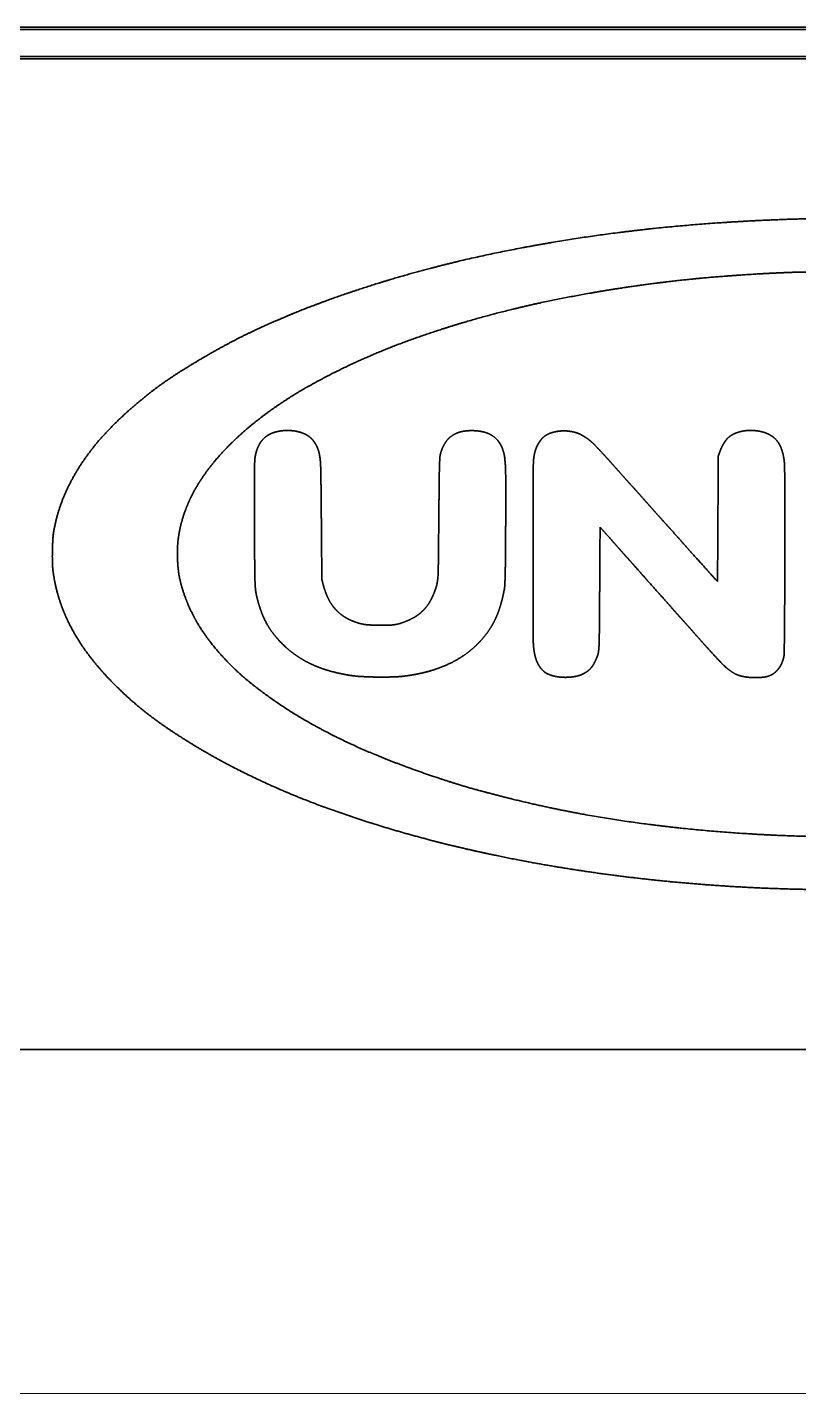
# Model space of a CAD drawing. Extents: x 6336 to 10269, y -393 to 3036.
# Drawn here: x 8712.3 to 8797.9, y 1768.8 to 1920.5 of the extents above; entities that cross this region are included whole.
import ezdxf

# ---------------------------------------------------------------- set-up
doc = ezdxf.new("R2010")
doc.units = 0
doc.header["$LTSCALE"] = 5
doc.layers.get('0').update_dxf_attribs({"linetype": 'CONTINUOUS', "lineweight": 0})
doc.layers.add('1', color=7, linetype='CONTINUOUS', true_color=0xffffff)

msp = doc.modelspace()

# ---------------------------------------------------------------- linework, layer by layer
at = {"color": 2}
msp.add_line((8639.57, 1768.83), (8966.57, 1768.83), dxfattribs=at)
at = {"layer": '1', "color": 7, "linetype": 'Continuous', "lineweight": 35}
for p, q in [((8567.07, 1920.53), (9039.07, 1920.53)), ((8431.07, 1920.28), (9175.07, 1920.28)), ((8567.07, 1917.28), (9039.07, 1917.28)), ((9036.57, 1917.03), (8569.57, 1917.03)), ((8619.57, 1807.03), (8986.57, 1807.03))]:
    msp.add_line(p, q, dxfattribs=at)
for points, weights, knots in [([(8799.58, 1824.8), (8797.01, 1824.84), (8794.43, 1824.92), (8789.47, 1825.19), (8787.09, 1825.36), (8782.36, 1825.79), (8780.02, 1826.04), (8775.37, 1826.64), (8773.07, 1826.98), (8768.54, 1827.74), (8766.31, 1828.16), (8763.6, 1828.73), (8763.11, 1828.83), (8762, 1829.08), (8761.37, 1829.22), (8760.14, 1829.51), (8759.54, 1829.65), (8758.59, 1829.87), (8758.25, 1829.96), (8757.81, 1830.08), (8757.71, 1830.1), (8757.49, 1830.16), (8757.36, 1830.19), (8757.1, 1830.26), (8756.97, 1830.3), (8756.71, 1830.37), (8756.59, 1830.4), (8752.75, 1831.41), (8749.09, 1832.55), (8742.17, 1835.06), (8738.93, 1836.45), (8732.98, 1839.45), (8730.27, 1841.04), (8727.68, 1842.8), (8725.44, 1844.32), (8723.37, 1846.07), (8720.61, 1848.93), (8719.79, 1849.89), (8718.32, 1851.83), (8717.7, 1852.81), (8717.15, 1853.84), (8716.64, 1854.8), (8716.21, 1855.81), (8715.86, 1856.85), (8715.53, 1857.86), (8715.28, 1858.91), (8715.09, 1860.31), (8715.06, 1860.65), (8715.03, 1861.46), (8715.03, 1861.92), (8715.05, 1862.85), (8715.07, 1863.31), (8715.12, 1864.1), (8715.16, 1864.43), (8715.48, 1866.12), (8715.89, 1867.46), (8716.44, 1868.73), (8717.03, 1870.07), (8717.74, 1871.34), (8718.58, 1872.54), (8719.5, 1873.86), (8720.53, 1875.09), (8722.96, 1877.52), (8724.33, 1878.73), (8726.71, 1880.6), (8727.68, 1881.3), (8729.89, 1882.72), (8731.12, 1883.47), (8733.64, 1884.92), (8734.94, 1885.62), (8737.42, 1886.87), (8738.62, 1887.42), (8739.9, 1887.96), (8739.98, 1887.99), (8740.16, 1888.06), (8740.26, 1888.11), (8740.48, 1888.2), (8740.59, 1888.25), (8740.8, 1888.34), (8740.9, 1888.38), (8741.95, 1888.83), (8742.91, 1889.22), (8745.01, 1890.01), (8746.15, 1890.43), (8748.51, 1891.24), (8749.73, 1891.64), (8752.13, 1892.4), (8753.32, 1892.75), (8757.76, 1894), (8761.04, 1894.8), (8767.81, 1896.2), (8771.3, 1896.81), (8778.45, 1897.84), (8782.12, 1898.26), (8789.62, 1898.89), (8793.44, 1899.11), (8798.26, 1899.26), (8799.25, 1899.27), (8801.7, 1899.28), (8803.16, 1899.27), (8806.08, 1899.25), (8807.55, 1899.23), (8810.04, 1899.18), (8811.07, 1899.15), (8812.09, 1899.1)], [0.500004854728, 0.499939889506, 0.499939889506, 0.499949469975, 0.499949469975, 0.499945977754, 0.499945977754, 0.499944058016, 0.499944058016, 0.49993518818, 0.49993518818, 0.499997057143, 0.499997057143, 0.50000316295, 0.50000316295, 0.500003481901, 0.500003481901, 0.499974660536, 0.499974660536, 0.500004802087, 0.500004802087, 0.500004844805, 0.500004844805, 0.500004844967, 0.500004844967, 0.500004837447, 0.500004837447, 0.499658046135, 0.499658046135, 0.499425697222, 0.499425697222, 0.499285158924, 0.499285158924, 0.500004854728, 0.498238683279, 0.498238683279, 0.499395042737, 0.499395042737, 0.498971856289, 0.498971856289, 0.500004854728, 0.498818212758, 0.498818212758, 0.500004854728, 0.498645771925, 0.498645771925, 0.499487612502, 0.499487612502, 0.49991562254, 0.49991562254, 0.499916760171, 0.499916760171, 0.499397295812, 0.499397295812, 0.497863105648, 0.497863105648, 0.500004854728, 0.498375725653, 0.498375725653, 0.500004854728, 0.498712341234, 0.498712341234, 0.499407702043, 0.499407702043, 0.499655397407, 0.499655397407, 0.49988774415, 0.49988774415, 0.499890187037, 0.499890187037, 0.499775603889, 0.499775603889, 0.500003518014, 0.500003518014, 0.500004634309, 0.500004634309, 0.500004638885, 0.500004638885, 0.500004505274, 0.500004505274, 0.49991562254, 0.49991562254, 0.499970917309, 0.499970917309, 0.499973244589, 0.499973244589, 0.499966461286, 0.499966461286, 0.499796741532, 0.499796741532, 0.499848360399, 0.499848360399, 0.499860981144, 0.499860981144, 0.499889749567, 0.499889749567, 0.499967615996, 0.499967615996, 0.500000905142, 0.500000905142, 0.500000826871, 0.500000826871, 0.49997285783, 0.49997285783, 0.500004854728], [0, 0, 0, 0, 0.037389, 0.037389, 0.071983, 0.071983, 0.106223, 0.106223, 0.139904, 0.139904, 0.172825, 0.172825, 0.180019, 0.180019, 0.189349, 0.189349, 0.198314, 0.198314, 0.203471, 0.203471, 0.204903, 0.204903, 0.206806, 0.206806, 0.208827, 0.208827, 0.210662, 0.210662, 0.266243, 0.266243, 0.317213, 0.317213, 0.362575, 0.362575, 0.362575, 0.40149, 0.40149, 0.419738, 0.419738, 0.43642, 0.43642, 0.43642, 0.452082, 0.452082, 0.452082, 0.467354, 0.467354, 0.472258, 0.472258, 0.478879, 0.478879, 0.485456, 0.485456, 0.490171, 0.490171, 0.509932, 0.509932, 0.509932, 0.530538, 0.530538, 0.530538, 0.55321, 0.55321, 0.578968, 0.578968, 0.595774, 0.595774, 0.615971, 0.615971, 0.636674, 0.636674, 0.655104, 0.655104, 0.656263, 0.656263, 0.657841, 0.657841, 0.659538, 0.659538, 0.661104, 0.661104, 0.675604, 0.675604, 0.692659, 0.692659, 0.71066, 0.71066, 0.728086, 0.728086, 0.775469, 0.775469, 0.825141, 0.825141, 0.876945, 0.876945, 0.930699, 0.930699, 0.944566, 0.944566, 0.96504, 0.96504, 0.985616, 0.985616, 1, 1, 1, 1]), ([(8796.55, 1893.3), (8795.14, 1893.24), (8793.73, 1893.17), (8790.95, 1892.99), (8789.58, 1892.89), (8786.88, 1892.66), (8785.55, 1892.53), (8782.93, 1892.23), (8781.63, 1892.07), (8777.22, 1891.46), (8774.12, 1890.93), (8768.12, 1889.73), (8765.24, 1889.04), (8759.72, 1887.5), (8757.08, 1886.65), (8752.08, 1884.83), (8749.71, 1883.83), (8746.06, 1882.07), (8744.74, 1881.38), (8742.25, 1879.98), (8741.09, 1879.25), (8738.92, 1877.77), (8737.91, 1877), (8736.02, 1875.43), (8735.15, 1874.62), (8733.59, 1873), (8732.91, 1872.2), (8731.69, 1870.58), (8731.17, 1869.76), (8730.71, 1868.91), (8730.28, 1868.11), (8729.92, 1867.27), (8729.63, 1866.41), (8729.35, 1865.58), (8729.15, 1864.72), (8728.98, 1863.51), (8728.95, 1863.16), (8728.92, 1862.41), (8728.92, 1862), (8728.94, 1861.2), (8728.97, 1860.8), (8729.04, 1860.06), (8729.09, 1859.72), (8729.3, 1858.74), (8729.48, 1858.11), (8729.93, 1856.84), (8730.2, 1856.2), (8730.82, 1854.94), (8731.17, 1854.32), (8731.96, 1853.1), (8732.39, 1852.51), (8734.17, 1850.3), (8735.67, 1848.82), (8737.33, 1847.51), (8739.24, 1846.01), (8741.25, 1844.65), (8745.77, 1842.07), (8748.27, 1840.85), (8753.77, 1838.59), (8756.75, 1837.51), (8760.42, 1836.37), (8761.07, 1836.17), (8762.57, 1835.76), (8763.42, 1835.53), (8765.15, 1835.08), (8766.04, 1834.86), (8767.75, 1834.45), (8768.56, 1834.26), (8772.89, 1833.31), (8776.43, 1832.69), (8783.75, 1831.69), (8787.53, 1831.31), (8795.21, 1830.79), (8799.11, 1830.65), (8806.88, 1830.65), (8810.76, 1830.77), (8815.71, 1831.1), (8816.78, 1831.18), (8819.04, 1831.39), (8820.23, 1831.5), (8822.56, 1831.75), (8823.71, 1831.89), (8825.79, 1832.14), (8826.73, 1832.28), (8827.82, 1832.45), (8827.98, 1832.47), (8828.29, 1832.52), (8828.45, 1832.54), (8828.75, 1832.59), (8828.89, 1832.61), (8829.13, 1832.65), (8829.22, 1832.66), (8829.4, 1832.69), (8829.48, 1832.7), (8829.66, 1832.73), (8829.75, 1832.74), (8829.94, 1832.77), (8830.03, 1832.79), (8830.19, 1832.82), (8830.26, 1832.83), (8831.8, 1833.1), (8833.26, 1833.37), (8836.03, 1833.92), (8837.33, 1834.2), (8839.9, 1834.79), (8841.16, 1835.11), (8843.79, 1835.82), (8845.15, 1836.2), (8846.8, 1836.69), (8847.09, 1836.78), (8847.89, 1837.05), (8848.4, 1837.22), (8849.43, 1837.56), (8849.95, 1837.74), (8850.86, 1838.06), (8851.25, 1838.19), (8852.47, 1838.64), (8853.3, 1838.96), (8854.96, 1839.63), (8855.79, 1839.98), (8857.41, 1840.69), (8858.2, 1841.05), (8859.67, 1841.76), (8860.36, 1842.11), (8861.53, 1842.75), (8862.02, 1843.02), (8862.93, 1843.52), (8863.33, 1843.76), (8864.1, 1844.22), (8864.47, 1844.44), (8865.19, 1844.9), (8865.54, 1845.13), (8867.38, 1846.37), (8868.8, 1847.47), (8870.15, 1848.65), (8871.34, 1849.69), (8872.43, 1850.83), (8873.41, 1852.06), (8874.29, 1853.17), (8875.05, 1854.36), (8875.69, 1855.62), (8876.28, 1856.79), (8876.71, 1858.02), (8877.05, 1859.61), (8877.1, 1859.93), (8877.17, 1860.64), (8877.2, 1861.04), (8877.23, 1861.85), (8877.24, 1862.25), (8877.22, 1862.99), (8877.2, 1863.31), (8877.07, 1864.35), (8876.93, 1865.06), (8876.54, 1866.45), (8876.28, 1867.15), (8875.67, 1868.53), (8875.3, 1869.22), (8874.45, 1870.6), (8873.96, 1871.29), (8873.24, 1872.22), (8873.01, 1872.49), (8872.44, 1873.11), (8872.1, 1873.48), (8871.39, 1874.21), (8871.03, 1874.57), (8870.4, 1875.19), (8870.12, 1875.44), (8867.44, 1877.75), (8864.83, 1879.54), (8862.04, 1881.04), (8858.79, 1882.78), (8855.43, 1884.3), (8848.07, 1887.04), (8844.09, 1888.26), (8835.6, 1890.28), (8831.12, 1891.14), (8826.22, 1891.84), (8825.83, 1891.89), (8825, 1892), (8824.57, 1892.06), (8823.74, 1892.16), (8823.34, 1892.22), (8822.64, 1892.3), (8822.34, 1892.33), (8821.91, 1892.38), (8821.78, 1892.39), (8821.47, 1892.42), (8821.3, 1892.44), (8820.94, 1892.48), (8820.75, 1892.5), (8820.39, 1892.54), (8820.22, 1892.56), (8819.55, 1892.63), (8819.04, 1892.68), (8817.85, 1892.78), (8817.17, 1892.83), (8815.74, 1892.94), (8815, 1893), (8813.58, 1893.1), (8812.9, 1893.14), (8811.31, 1893.23), (8810.41, 1893.27), (8807.82, 1893.31), (8806.14, 1893.33), (8802.77, 1893.35), (8801.09, 1893.36), (8798.45, 1893.36), (8797.5, 1893.34), (8796.55, 1893.3)], [0.500015053585, 0.499994982139, 0.499994982139, 0.499991133656, 0.499991133656, 0.499989814174, 0.499989814174, 0.499985934726, 0.499985934726, 0.49985998232, 0.49985998232, 0.499792178492, 0.499792178492, 0.499759872527, 0.499759872527, 0.499610533928, 0.499610533928, 0.499833399569, 0.499833399569, 0.499708136018, 0.499708136018, 0.499654428766, 0.499654428766, 0.499497392663, 0.499497392663, 0.49940965099, 0.49940965099, 0.499020062157, 0.499020062157, 0.500015053585, 0.498865570594, 0.498865570594, 0.500015053585, 0.498587342334, 0.498587342334, 0.49957112869, 0.49957112869, 0.499828816911, 0.499828816911, 0.499827790797, 0.499827790797, 0.499516656832, 0.499516656832, 0.499256250321, 0.499256250321, 0.499440975413, 0.499440975413, 0.499479162028, 0.499479162028, 0.499545435471, 0.499545435471, 0.497903838192, 0.497903838192, 0.500015053585, 0.499104394241, 0.499104394241, 0.499328244641, 0.499328244641, 0.499696040432, 0.499696040432, 0.499968440078, 0.499968440078, 0.500003923171, 0.500003923171, 0.500004263748, 0.500004263748, 0.499996085849, 0.499996085849, 0.49974629606, 0.49974629606, 0.499822731176, 0.499822731176, 0.499831325625, 0.499831325625, 0.499826694664, 0.499826694664, 0.499992812206, 0.499992812206, 0.50000289248, 0.50000289248, 0.500002542627, 0.500002542627, 0.499975332781, 0.499975332781, 0.500015016453, 0.500015016453, 0.500015023053, 0.500015023053, 0.500015023053, 0.500015023053, 0.500014739845, 0.500014739845, 0.500013372375, 0.500013372375, 0.500014319963, 0.500014319963, 0.500014310139, 0.500014310139, 0.500012254578, 0.500012254578, 0.499991941327, 0.499991941327, 0.499970217649, 0.499970217649, 0.499968138593, 0.499968138593, 0.499985705176, 0.499985705176, 0.499976039693, 0.499976039693, 0.500013351135, 0.500013351135, 0.500012964928, 0.500012964928, 0.500002818337, 0.500002818337, 0.499968250367, 0.499968250367, 0.499972505605, 0.499972505605, 0.499969460063, 0.499969460063, 0.499924472733, 0.499924472733, 0.500005370953, 0.500005370953, 0.499986921914, 0.499986921914, 0.499979127585, 0.499979127585, 0.499979156941, 0.499979156941, 0.499382797305, 0.499382797305, 0.500015053585, 0.498661339437, 0.498661339437, 0.500015053585, 0.498263648704, 0.498263648704, 0.500015053585, 0.497268207412, 0.497268207412, 0.499470328466, 0.499470328466, 0.499884539177, 0.499884539177, 0.499884371268, 0.499884371268, 0.499553250721, 0.499553250721, 0.499009188228, 0.499009188228, 0.499157213458, 0.499157213458, 0.499258090394, 0.499258090394, 0.499541361302, 0.499541361302, 0.499749044792, 0.499749044792, 0.499985731709, 0.499985731709, 0.499984552931, 0.499984552931, 0.499832430251, 0.499832430251, 0.498066612837, 0.498066612837, 0.500015053585, 0.499237590814, 0.499237590814, 0.499396580703, 0.499396580703, 0.49965779835, 0.49965779835, 0.500012006144, 0.500012006144, 0.500013306096, 0.500013306096, 0.500013273565, 0.500013273565, 0.500004735863, 0.500004735863, 0.500015053062, 0.500015053062, 0.500015053488, 0.500015053488, 0.500015053488, 0.500015053488, 0.500015053414, 0.500015053414, 0.499998672261, 0.499998672261, 0.500012373498, 0.500012373498, 0.500012429345, 0.500012429345, 0.500010809798, 0.500010809798, 0.499935737658, 0.499935737658, 0.500012455732, 0.500012455732, 0.500012303539, 0.500012303539, 0.499948564768, 0.499948564768, 0.500015053585], [0, 0, 0, 0, 0.012665, 0.012665, 0.024966, 0.024966, 0.036942, 0.036942, 0.048635, 0.048635, 0.076842, 0.076842, 0.103381, 0.103381, 0.128152, 0.128152, 0.151074, 0.151074, 0.164403, 0.164403, 0.176607, 0.176607, 0.187907, 0.187907, 0.198535, 0.198535, 0.207926, 0.207926, 0.216555, 0.216555, 0.216555, 0.224626, 0.224626, 0.224626, 0.23239, 0.23239, 0.235475, 0.235475, 0.239042, 0.239042, 0.242584, 0.242584, 0.245586, 0.245586, 0.251397, 0.251397, 0.257476, 0.257476, 0.263763, 0.263763, 0.270183, 0.270183, 0.288624, 0.288624, 0.288624, 0.309797, 0.309797, 0.334047, 0.334047, 0.361595, 0.361595, 0.367551, 0.367551, 0.375145, 0.375145, 0.383138, 0.383138, 0.390412, 0.390412, 0.42169, 0.42169, 0.454748, 0.454748, 0.488626, 0.488626, 0.522352, 0.522352, 0.531724, 0.531724, 0.542092, 0.542092, 0.55211, 0.55211, 0.560354, 0.560354, 0.561707, 0.561707, 0.563106, 0.563106, 0.564359, 0.564359, 0.565193, 0.565193, 0.56591, 0.56591, 0.566734, 0.566734, 0.567535, 0.567535, 0.568174, 0.568174, 0.581097, 0.581097, 0.592661, 0.592661, 0.604017, 0.604017, 0.616298, 0.616298, 0.618954, 0.618954, 0.62361, 0.62361, 0.62841, 0.62841, 0.631956, 0.631956, 0.639685, 0.639685, 0.647538, 0.647538, 0.65505, 0.65505, 0.661747, 0.661747, 0.666633, 0.666633, 0.670716, 0.670716, 0.674415, 0.674415, 0.678115, 0.678115, 0.693659, 0.693659, 0.693659, 0.707314, 0.707314, 0.707314, 0.719476, 0.719476, 0.719476, 0.730706, 0.730706, 0.733409, 0.733409, 0.736851, 0.736851, 0.74032, 0.74032, 0.743122, 0.743122, 0.749243, 0.749243, 0.755517, 0.755517, 0.762144, 0.762144, 0.769302, 0.769302, 0.772217, 0.772217, 0.776488, 0.776488, 0.780819, 0.780819, 0.784005, 0.784005, 0.810766, 0.810766, 0.810766, 0.84191, 0.84191, 0.87699, 0.87699, 0.915404, 0.915404, 0.918736, 0.918736, 0.922391, 0.922391, 0.925813, 0.925813, 0.928347, 0.928347, 0.929451, 0.929451, 0.930933, 0.930933, 0.932517, 0.932517, 0.933964, 0.933964, 0.938218, 0.938218, 0.944019, 0.944019, 0.95026, 0.95026, 0.95602, 0.95602, 0.963647, 0.963647, 0.977814, 0.977814, 0.991997, 0.991997, 1, 1, 1, 1]), ([(8744.96, 1859.22), (8745.03, 1858.95), (8745.1, 1858.68), (8745.32, 1857.89), (8745.51, 1857.4), (8745.76, 1856.93), (8745.98, 1856.5), (8746.27, 1856.11), (8746.61, 1855.77), (8746.94, 1855.43), (8747.32, 1855.14), (8747.74, 1854.91), (8748.2, 1854.67), (8748.68, 1854.47), (8749.18, 1854.34), (8749.47, 1854.26), (8749.76, 1854.21), (8750.48, 1854.16), (8750.91, 1854.14), (8751.77, 1854.13), (8752.2, 1854.14), (8752.63, 1854.16), (8752.91, 1854.18), (8753.19, 1854.22), (8753.46, 1854.29), (8754, 1854.44), (8754.52, 1854.65), (8755.02, 1854.91), (8755.46, 1855.14), (8755.87, 1855.44), (8756.22, 1855.8), (8756.58, 1856.16), (8756.87, 1856.57), (8757.1, 1857.02), (8757.36, 1857.53), (8757.56, 1858.05), (8757.71, 1858.6), (8757.76, 1858.81), (8757.8, 1859.02), (8757.85, 1859.52), (8757.87, 1859.82), (8757.89, 1860.64), (8757.9, 1861.17), (8757.92, 1863.13), (8757.93, 1864.56), (8757.96, 1867.27), (8757.97, 1868.55), (8757.99, 1870.43), (8758, 1871.03), (8758.02, 1871.99), (8758.04, 1872.34), (8758.06, 1872.7), (8758.07, 1872.87), (8758.1, 1873.05), (8758.14, 1873.21), (8758.25, 1873.63), (8758.43, 1874.03), (8758.66, 1874.39), (8758.86, 1874.72), (8759.13, 1875), (8759.46, 1875.21), (8759.79, 1875.43), (8760.16, 1875.58), (8760.56, 1875.66), (8761.02, 1875.74), (8761.5, 1875.77), (8761.97, 1875.74), (8762.34, 1875.72), (8762.71, 1875.66), (8763.07, 1875.56), (8763.39, 1875.47), (8763.68, 1875.33), (8763.95, 1875.15), (8764.2, 1874.97), (8764.43, 1874.75), (8764.61, 1874.5), (8764.8, 1874.23), (8764.95, 1873.93), (8765.06, 1873.61), (8765.16, 1873.34), (8765.22, 1873.06), (8765.26, 1872.78), (8765.3, 1872.37), (8765.34, 1871.96), (8765.37, 1870.87), (8765.39, 1870.19), (8765.38, 1868.06), (8765.38, 1866.6), (8765.36, 1863.99), (8765.36, 1862.84), (8765.34, 1861.06), (8765.33, 1860.43), (8765.31, 1859.42), (8765.29, 1859.03), (8765.27, 1858.43), (8765.24, 1858.23), (8765.08, 1857.4), (8764.93, 1856.77), (8764.57, 1855.61), (8764.35, 1855.09), (8764.1, 1854.58), (8763.86, 1854.1), (8763.57, 1853.64), (8763.25, 1853.21), (8762.91, 1852.76), (8762.54, 1852.34), (8762.14, 1851.95), (8761.65, 1851.48), (8761.13, 1851.06), (8760.56, 1850.68), (8759.97, 1850.3), (8759.35, 1849.97), (8758.7, 1849.69), (8758.01, 1849.39), (8757.29, 1849.14), (8755.76, 1848.75), (8754.95, 1848.6), (8753.74, 1848.45), (8753.35, 1848.42), (8752.39, 1848.39), (8751.83, 1848.38), (8750.71, 1848.39), (8750.15, 1848.41), (8749.18, 1848.45), (8748.78, 1848.48), (8747.58, 1848.65), (8746.79, 1848.81), (8745.3, 1849.21), (8744.61, 1849.45), (8743.94, 1849.76), (8743.31, 1850.04), (8742.71, 1850.38), (8742.14, 1850.77), (8741.58, 1851.15), (8741.06, 1851.58), (8740.58, 1852.06), (8740.21, 1852.43), (8739.87, 1852.82), (8739.25, 1853.62), (8738.99, 1854.04), (8738.76, 1854.47), (8738.53, 1854.91), (8738.32, 1855.38), (8737.97, 1856.39), (8737.82, 1856.94), (8737.64, 1857.73), (8737.6, 1857.96), (8737.56, 1858.51), (8737.54, 1858.83), (8737.52, 1859.71), (8737.51, 1860.28), (8737.49, 1862.33), (8737.49, 1863.82), (8737.47, 1866.67), (8737.47, 1868.02), (8737.46, 1870.01), (8737.47, 1870.64), (8737.48, 1871.65), (8737.49, 1872.02), (8737.52, 1872.61), (8737.54, 1872.81), (8737.59, 1873.02), (8737.64, 1873.3), (8737.72, 1873.57), (8737.83, 1873.83), (8737.92, 1874.07), (8738.04, 1874.29), (8738.19, 1874.5), (8738.33, 1874.7), (8738.5, 1874.87), (8738.68, 1875.03), (8738.87, 1875.18), (8739.07, 1875.31), (8739.29, 1875.41), (8739.5, 1875.5), (8739.72, 1875.58), (8739.95, 1875.63), (8740.2, 1875.69), (8740.46, 1875.73), (8740.99, 1875.77), (8741.25, 1875.77), (8741.52, 1875.75), (8741.78, 1875.74), (8742.03, 1875.7), (8742.27, 1875.64)], [0.500876004225, 0.500876004225, 0.500876004225, 0.498897374279, 0.498897374279, 0.500876004225, 0.497265403073, 0.497265403073, 0.500876004225, 0.497171289844, 0.497171289844, 0.500876004225, 0.498659277689, 0.498659277689, 0.500876004225, 0.499351743704, 0.499351743704, 0.500710275423, 0.500710275423, 0.500715429897, 0.500715429897, 0.500876004225, 0.498993325374, 0.498993325374, 0.500876004225, 0.498836186424, 0.498836186424, 0.500876004225, 0.496955083106, 0.496955083106, 0.500876004225, 0.49699535536, 0.49699535536, 0.500876004225, 0.498923705286, 0.498923705286, 0.500876004225, 0.499772493153, 0.499772493153, 0.50071466295, 0.50071466295, 0.500854791467, 0.500854791467, 0.50087588473, 0.50087588473, 0.500875799255, 0.500875799255, 0.500864156417, 0.500864156417, 0.500840055571, 0.500840055571, 0.500876004225, 0.499125672694, 0.499125672694, 0.500876004225, 0.497083774111, 0.497083774111, 0.500876004225, 0.493420382516, 0.493420382516, 0.500876004225, 0.494235074798, 0.494235074798, 0.500876004225, 0.498382948317, 0.498382948317, 0.500876004225, 0.498962126485, 0.498962126485, 0.500876004225, 0.496379744625, 0.496379744625, 0.500876004225, 0.495756064498, 0.495756064498, 0.500876004225, 0.497617904073, 0.497617904073, 0.500876004225, 0.498809131072, 0.498809131072, 0.500876004225, 0.500614553111, 0.500614553111, 0.500818273035, 0.500818273035, 0.500875031292, 0.500875031292, 0.500875689027, 0.500875689027, 0.500866662951, 0.500866662951, 0.500853539022, 0.500853539022, 0.500025748754, 0.500025748754, 0.500354846439, 0.500354846439, 0.499735799329, 0.499735799329, 0.500876004225, 0.499575250634, 0.499575250634, 0.500876004225, 0.499861978059, 0.499861978059, 0.500876004225, 0.499321388682, 0.499321388682, 0.500876004225, 0.499654191283, 0.499654191283, 0.500876004225, 0.499828103838, 0.499828103838, 0.50025015359, 0.50025015359, 0.500471182402, 0.500471182402, 0.500823192396, 0.500823192396, 0.500822752062, 0.500822752062, 0.500501920414, 0.500501920414, 0.500243849881, 0.500243849881, 0.499770217283, 0.499770217283, 0.500876004225, 0.499597081835, 0.499597081835, 0.500876004225, 0.499429709164, 0.499429709164, 0.500876004225, 0.500129642074, 0.500129642074, 0.499759020904, 0.499759020904, 0.500876004225, 0.499849842977, 0.499849842977, 0.500387127812, 0.500387127812, 0.500053068073, 0.500053068073, 0.500745843614, 0.500745843614, 0.50085789086, 0.50085789086, 0.500875888652, 0.500875888652, 0.50087582225, 0.50087582225, 0.500865158165, 0.500865158165, 0.500836390085, 0.500836390085, 0.499874144524, 0.499874144524, 0.500876004225, 0.499541236856, 0.499541236856, 0.500876004225, 0.498461210072, 0.498461210072, 0.500876004225, 0.498064982356, 0.498064982356, 0.500876004225, 0.49799986024, 0.49799986024, 0.500876004225, 0.499115372997, 0.499115372997, 0.500876004225, 0.499992417819, 0.499992417819, 0.500030356554, 0.500030356554, 0.500876004225, 0.499706270893, 0.499706270893, 0.500876004225], [0, 0, 0, 0, 0.008245, 0.008245, 0.023802, 0.023802, 0.023802, 0.03779, 0.03779, 0.03779, 0.051543, 0.051543, 0.051543, 0.066442, 0.066442, 0.066442, 0.07486, 0.07486, 0.087213, 0.087213, 0.099486, 0.099486, 0.099486, 0.107446, 0.107446, 0.107446, 0.12335, 0.12335, 0.12335, 0.137519, 0.137519, 0.137519, 0.151631, 0.151631, 0.151631, 0.167373, 0.167373, 0.167373, 0.173264, 0.173264, 0.181454, 0.181454, 0.196081, 0.196081, 0.23584, 0.23584, 0.27128, 0.27128, 0.287977, 0.287977, 0.297843, 0.297843, 0.297843, 0.302654, 0.302654, 0.302654, 0.314502, 0.314502, 0.314502, 0.32496, 0.32496, 0.32496, 0.33568, 0.33568, 0.33568, 0.34821, 0.34821, 0.34821, 0.358115, 0.358115, 0.358115, 0.36664, 0.36664, 0.36664, 0.3747, 0.3747, 0.3747, 0.383321, 0.383321, 0.383321, 0.390676, 0.390676, 0.390676, 0.401166, 0.401166, 0.418632, 0.418632, 0.455912, 0.455912, 0.485507, 0.485507, 0.501535, 0.501535, 0.511556, 0.511556, 0.516713, 0.516713, 0.533228, 0.533228, 0.547688, 0.547688, 0.547688, 0.561381, 0.561381, 0.561381, 0.575622, 0.575622, 0.575622, 0.59277, 0.59277, 0.59277, 0.610571, 0.610571, 0.610571, 0.629597, 0.629597, 0.650301, 0.650301, 0.66023, 0.66023, 0.674336, 0.674336, 0.68848, 0.68848, 0.698589, 0.698589, 0.718823, 0.718823, 0.737219, 0.737219, 0.737219, 0.754447, 0.754447, 0.754447, 0.77128, 0.77128, 0.77128, 0.784257, 0.784257, 0.796367, 0.796367, 0.796367, 0.808857, 0.808857, 0.822978, 0.822978, 0.828732, 0.828732, 0.836621, 0.836621, 0.850552, 0.850552, 0.887356, 0.887356, 0.920752, 0.920752, 0.936385, 0.936385, 0.94561, 0.94561, 0.950764, 0.950764, 0.950764, 0.957701, 0.957701, 0.957701, 0.963959, 0.963959, 0.963959, 0.969811, 0.969811, 0.969811, 0.975607, 0.975607, 0.975607, 0.981208, 0.981208, 0.981208, 0.987479, 0.987479, 0.993915, 0.993915, 0.993915, 1, 1, 1, 1]), ([(8742.27, 1875.64), (8742.52, 1875.59), (8742.75, 1875.51), (8742.98, 1875.41), (8743.18, 1875.33), (8743.37, 1875.22), (8743.54, 1875.09), (8743.71, 1874.96), (8743.86, 1874.82), (8743.99, 1874.65), (8744.13, 1874.47), (8744.25, 1874.28), (8744.36, 1874.08), (8744.49, 1873.83), (8744.58, 1873.56), (8744.65, 1873.28), (8744.72, 1872.98), (8744.77, 1872.67), (8744.83, 1871.81), (8744.85, 1871.27), (8744.87, 1869.13), (8744.89, 1867.52), (8744.92, 1863.68), (8744.94, 1861.45), (8744.96, 1859.22)], [0.500876004225, 0.499707998592, 0.499707998592, 0.500876004225, 0.498364411939, 0.498364411939, 0.500876004225, 0.49815001611, 0.49815001611, 0.500876004225, 0.499178264818, 0.499178264818, 0.500876004225, 0.498628391058, 0.498628391058, 0.500876004225, 0.499667940218, 0.499667940218, 0.500749085421, 0.500749085421, 0.500875521714, 0.500875521714, 0.500876004225, 0.500876004225, 0.500876004225], [0, 0, 0, 0, 0.042759, 0.042759, 0.042759, 0.080227, 0.080227, 0.080227, 0.116374, 0.116374, 0.116374, 0.155328, 0.155328, 0.155328, 0.203543, 0.203543, 0.203543, 0.256854, 0.256854, 0.348682, 0.348682, 0.621602, 0.621602, 1, 1, 1, 1]), ([(8775.85, 1865.03), (8775.84, 1862.75), (8775.82, 1860.47), (8775.8, 1856.68), (8775.79, 1855.18), (8775.77, 1853.17), (8775.76, 1852.66), (8775.74, 1851.87), (8775.72, 1851.6), (8775.69, 1851.33), (8775.67, 1851.14), (8775.64, 1850.97), (8775.58, 1850.8), (8775.48, 1850.51), (8775.36, 1850.24), (8775.22, 1849.97), (8775.11, 1849.75), (8774.97, 1849.54), (8774.8, 1849.35), (8774.64, 1849.18), (8774.47, 1849.03), (8774.27, 1848.91), (8774.06, 1848.78), (8773.84, 1848.67), (8773.61, 1848.59), (8773.34, 1848.5), (8773.06, 1848.44), (8772.78, 1848.41), (8772.46, 1848.37), (8772.15, 1848.35), (8771.52, 1848.37), (8771.21, 1848.4), (8770.9, 1848.46), (8770.63, 1848.51), (8770.37, 1848.59), (8770.12, 1848.7), (8769.92, 1848.78), (8769.75, 1848.89), (8769.59, 1849.03), (8769.42, 1849.18), (8769.27, 1849.34), (8769.15, 1849.53), (8769.01, 1849.73), (8768.9, 1849.95), (8768.81, 1850.18), (8768.71, 1850.44), (8768.63, 1850.71), (8768.58, 1850.98), (8768.49, 1851.42), (8768.44, 1851.87), (8768.44, 1852.31), (8768.43, 1855.57), (8768.43, 1858.84), (8768.43, 1865.37), (8768.43, 1868.63), (8768.44, 1871.9), (8768.44, 1872.33), (8768.48, 1872.76), (8768.57, 1873.18), (8768.61, 1873.38), (8768.67, 1873.57), (8768.74, 1873.76), (8768.81, 1873.95), (8768.9, 1874.13), (8768.99, 1874.3), (8769.09, 1874.46), (8769.19, 1874.62), (8769.31, 1874.76), (8769.42, 1874.89), (8769.54, 1875.01), (8769.67, 1875.11), (8769.88, 1875.27), (8770.11, 1875.39), (8770.35, 1875.48), (8770.64, 1875.57), (8770.92, 1875.64), (8771.22, 1875.68), (8771.53, 1875.72), (8771.85, 1875.73), (8772.17, 1875.71), (8772.48, 1875.68), (8772.8, 1875.63), (8773.1, 1875.55)], [0.500858098164, 0.500858098164, 0.500858098164, 0.500858007235, 0.500858007235, 0.500834931209, 0.500834931209, 0.500658219589, 0.500658219589, 0.500858098164, 0.498661085244, 0.498661085244, 0.500858098164, 0.499946642192, 0.499946642192, 0.500858098164, 0.498220622777, 0.498220622777, 0.500858098164, 0.497591867302, 0.497591867302, 0.500858098164, 0.498518527691, 0.498518527691, 0.500858098164, 0.499127457575, 0.499127457575, 0.500858098164, 0.499916858624, 0.499916858624, 0.49990193934, 0.49990193934, 0.500858098164, 0.498799500191, 0.498799500191, 0.500858098164, 0.496832767595, 0.496832767595, 0.500858098164, 0.497964701348, 0.497964701348, 0.500858098164, 0.498610179869, 0.498610179869, 0.500858098164, 0.499777792076, 0.499777792076, 0.500858098164, 0.499221778643, 0.499221778643, 0.500858098164, 0.500857950017, 0.500857950017, 0.500857962331, 0.500857962331, 0.500858098164, 0.499066658763, 0.499066658763, 0.500858098164, 0.499896080559, 0.499896080559, 0.500858098164, 0.49981750656, 0.49981750656, 0.500858098164, 0.499691081162, 0.499691081162, 0.500858098164, 0.49854683119, 0.49854683119, 0.500858098164, 0.496753676661, 0.496753676661, 0.500858098164, 0.499032671346, 0.499032671346, 0.500858098164, 0.499240629344, 0.499240629344, 0.500858098164, 0.499218153761, 0.499218153761, 0.500858098164], [0, 0, 0, 0, 0.137258, 0.137258, 0.227768, 0.227768, 0.258437, 0.258437, 0.274985, 0.274985, 0.274985, 0.285846, 0.285846, 0.285846, 0.303761, 0.303761, 0.303761, 0.318686, 0.318686, 0.318686, 0.332411, 0.332411, 0.332411, 0.346841, 0.346841, 0.346841, 0.363561, 0.363561, 0.363561, 0.382025, 0.382025, 0.400245, 0.400245, 0.400245, 0.416218, 0.416218, 0.416218, 0.428373, 0.428373, 0.428373, 0.441129, 0.441129, 0.441129, 0.455227, 0.455227, 0.455227, 0.471115, 0.471115, 0.471115, 0.496514, 0.496514, 0.496514, 0.681711, 0.681711, 0.867328, 0.867328, 0.867328, 0.891628, 0.891628, 0.891628, 0.903057, 0.903057, 0.903057, 0.914315, 0.914315, 0.914315, 0.924867, 0.924867, 0.924867, 0.934246, 0.934246, 0.934246, 0.948671, 0.948671, 0.948671, 0.965102, 0.965102, 0.965102, 0.9826, 0.9826, 0.9826, 1, 1, 1, 1]), ([(8773.1, 1875.55), (8773.26, 1875.5), (8773.42, 1875.45), (8773.74, 1875.3), (8773.9, 1875.21), (8774.24, 1875), (8774.41, 1874.89), (8774.74, 1874.64), (8774.9, 1874.5), (8775.16, 1874.26), (8775.25, 1874.17), (8775.53, 1873.87), (8775.72, 1873.67), (8776.12, 1873.24), (8776.34, 1873), (8776.78, 1872.52), (8777.01, 1872.27), (8777.47, 1871.75), (8777.71, 1871.48), (8778.2, 1870.93), (8778.45, 1870.64), (8778.94, 1870.09), (8779.18, 1869.83), (8779.59, 1869.38), (8779.76, 1869.19), (8780.09, 1868.82), (8780.25, 1868.64), (8780.61, 1868.24), (8780.81, 1868.02), (8781.21, 1867.56), (8781.42, 1867.33), (8781.8, 1866.9), (8781.98, 1866.7), (8782.49, 1866.13), (8782.82, 1865.76), (8783.41, 1865.11), (8783.66, 1864.82), (8784.24, 1864.18), (8784.55, 1863.83), (8785.48, 1862.79), (8786.09, 1862.11), (8787.43, 1860.61), (8788.16, 1859.79), (8788.89, 1858.98)], [0.500858098164, 0.499713967278, 0.499713967278, 0.500324890106, 0.500324890106, 0.500394849248, 0.500394849248, 0.500489252346, 0.500489252346, 0.500678750926, 0.500678750926, 0.500853984259, 0.500853984259, 0.500852937095, 0.500852937095, 0.50085424839, 0.50085424839, 0.500858054056, 0.500858054056, 0.500858068994, 0.500858068994, 0.500858068433, 0.500858068433, 0.500857897618, 0.500857897618, 0.500858009682, 0.500858009682, 0.500858074812, 0.500858074812, 0.500858075061, 0.500858075061, 0.500858045433, 0.500858045433, 0.500858095077, 0.500858095077, 0.500858084699, 0.500858084699, 0.500858092389, 0.500858092389, 0.500858098014, 0.500858098014, 0.500858098164, 0.500858098164, 0.500858098164], [0, 0, 0, 0, 0.021718, 0.021718, 0.046359, 0.046359, 0.072997, 0.072997, 0.100643, 0.100643, 0.118356, 0.118356, 0.15377, 0.15377, 0.195594, 0.195594, 0.23951, 0.23951, 0.286137, 0.286137, 0.33612, 0.33612, 0.382187, 0.382187, 0.41534, 0.41534, 0.446585, 0.446585, 0.485727, 0.485727, 0.526015, 0.526015, 0.561101, 0.561101, 0.625625, 0.625625, 0.675878, 0.675878, 0.737688, 0.737688, 0.857038, 0.857038, 1, 1, 1, 1]), ([(8788.98, 1872.94), (8789.05, 1873.12), (8789.11, 1873.3), (8789.24, 1873.64), (8789.3, 1873.79), (8789.44, 1874.08), (8789.52, 1874.22), (8789.68, 1874.48), (8789.77, 1874.61), (8789.86, 1874.72), (8789.93, 1874.82), (8790.02, 1874.91), (8790.11, 1874.99), (8790.32, 1875.17), (8790.56, 1875.32), (8790.81, 1875.43), (8791.1, 1875.55), (8791.4, 1875.64), (8791.71, 1875.7), (8792.05, 1875.76), (8792.39, 1875.78), (8792.72, 1875.77), (8793.07, 1875.76), (8793.41, 1875.72), (8793.74, 1875.64), (8794.1, 1875.56), (8794.45, 1875.43), (8794.76, 1875.24), (8795.06, 1875.08), (8795.31, 1874.85), (8795.52, 1874.59), (8795.74, 1874.3), (8795.91, 1873.98), (8796.02, 1873.63), (8796.16, 1873.21), (8796.25, 1872.78), (8796.33, 1872.1), (8796.34, 1871.85), (8796.35, 1870.83), (8796.36, 1870.05), (8796.37, 1868.18), (8796.37, 1867.09), (8796.37, 1864.39), (8796.37, 1862.78), (8796.36, 1859.2), (8796.35, 1857.23), (8796.34, 1854.35), (8796.33, 1853.44), (8796.31, 1851.99), (8796.3, 1851.44), (8796.28, 1850.89), (8796.28, 1850.73), (8796.25, 1850.57), (8796.2, 1850.42), (8796.16, 1850.27), (8796.11, 1850.13), (8796, 1849.87), (8795.95, 1849.75), (8795.83, 1849.53), (8795.76, 1849.43), (8795.6, 1849.23), (8795.52, 1849.13), (8795.42, 1849.04), (8795.3, 1848.91), (8795.16, 1848.8), (8795, 1848.7), (8794.84, 1848.61), (8794.68, 1848.54), (8794.5, 1848.48), (8794.29, 1848.42), (8794.07, 1848.38), (8793.86, 1848.36), (8793.57, 1848.34), (8793.28, 1848.33), (8792.53, 1848.33), (8792.06, 1848.38), (8791.6, 1848.48), (8791.21, 1848.57), (8790.85, 1848.72), (8790.52, 1848.94), (8790.1, 1849.22), (8789.7, 1849.55), (8789.35, 1849.92), (8788.68, 1850.62), (8788.02, 1851.34), (8787.32, 1852.13), (8787.27, 1852.18), (8787.11, 1852.37), (8787, 1852.49), (8786.76, 1852.76), (8786.63, 1852.9), (8786.37, 1853.2), (8786.24, 1853.35), (8785.96, 1853.66), (8785.82, 1853.82), (8785.54, 1854.14), (8785.4, 1854.29), (8785.14, 1854.59), (8785.01, 1854.73), (8784.81, 1854.95), (8784.74, 1855.03), (8784.6, 1855.18), (8784.54, 1855.25), (8784.41, 1855.39), (8784.35, 1855.46), (8784.23, 1855.6), (8784.17, 1855.67), (8784.06, 1855.78), (8784.02, 1855.83), (8783.8, 1856.09), (8783.61, 1856.3), (8782.81, 1857.2), (8782.2, 1857.89), (8780.96, 1859.28), (8780.34, 1859.98), (8779.55, 1860.87), (8779.38, 1861.06), (8779.15, 1861.32), (8779.09, 1861.38), (8778.98, 1861.51), (8778.92, 1861.58), (8778.8, 1861.71), (8778.74, 1861.77), (8778.64, 1861.88), (8778.6, 1861.93), (8778.51, 1862.04), (8778.45, 1862.1), (8778.27, 1862.3), (8778.15, 1862.44), (8777.87, 1862.76), (8777.72, 1862.93), (8777.41, 1863.28), (8777.24, 1863.46), (8776.67, 1864.11), (8776.26, 1864.57), (8775.85, 1865.03)], [0.500858098164, 0.500858098164, 0.500858098164, 0.500430507516, 0.500430507516, 0.500427293935, 0.500427293935, 0.500373129953, 0.500373129953, 0.500858098164, 0.499345697119, 0.499345697119, 0.500858098164, 0.49654489067, 0.49654489067, 0.500858098164, 0.498844135975, 0.498844135975, 0.500858098164, 0.499105785369, 0.499105785369, 0.500858098164, 0.499250111992, 0.499250111992, 0.500858098164, 0.497128318176, 0.497128318176, 0.500858098164, 0.494554671522, 0.494554671522, 0.500858098164, 0.495788853134, 0.495788853134, 0.500858098164, 0.499237418606, 0.499237418606, 0.500431621003, 0.500431621003, 0.500856815305, 0.500856815305, 0.500856262382, 0.500856262382, 0.500857905589, 0.500857905589, 0.500858022322, 0.500858022322, 0.500853215424, 0.500853215424, 0.500851289737, 0.500851289737, 0.500858098164, 0.497719316863, 0.497719316863, 0.500858098164, 0.500601284142, 0.500601284142, 0.500101968869, 0.500101968869, 0.499990615516, 0.499990615516, 0.50037118653, 0.50037118653, 0.500858098164, 0.497873071639, 0.497873071639, 0.500858098164, 0.498214945858, 0.498214945858, 0.500858098164, 0.499228227657, 0.499228227657, 0.500858098164, 0.500526256857, 0.500526256857, 0.498944217652, 0.498944217652, 0.500858098164, 0.49517839807, 0.49517839807, 0.500858098164, 0.498823199917, 0.498823199917, 0.500858098164, 0.500798919748, 0.500798919748, 0.500858070915, 0.500858070915, 0.500858097641, 0.500858097641, 0.500858097481, 0.500858097481, 0.500858097678, 0.500858097678, 0.500857899079, 0.500857899079, 0.500857904151, 0.500857904151, 0.500857911284, 0.500857911284, 0.500855195053, 0.500855195053, 0.500857009148, 0.500857009148, 0.500857380022, 0.500857380022, 0.500857366105, 0.500857366105, 0.500853153836, 0.500853153836, 0.500853255069, 0.500853255069, 0.500858087051, 0.500858087051, 0.500858088548, 0.500858088548, 0.500852239215, 0.500852239215, 0.500856846582, 0.500856846582, 0.500857359096, 0.500857359096, 0.50085734356, 0.50085734356, 0.500853813458, 0.500853813458, 0.500854216256, 0.500854216256, 0.500858056426, 0.500858056426, 0.500858033573, 0.500858033573, 0.50085805676, 0.50085805676, 0.500858098164, 0.500858098164, 0.500858098164], [0, 0, 0, 0, 0.010284, 0.010284, 0.018797, 0.018797, 0.027292, 0.027292, 0.035103, 0.035103, 0.035103, 0.041538, 0.041538, 0.041538, 0.05596, 0.05596, 0.05596, 0.072244, 0.072244, 0.072244, 0.089691, 0.089691, 0.089691, 0.10733, 0.10733, 0.10733, 0.126098, 0.126098, 0.126098, 0.143115, 0.143115, 0.143115, 0.161239, 0.161239, 0.161239, 0.183067, 0.183067, 0.195361, 0.195361, 0.233925, 0.233925, 0.287956, 0.287956, 0.367925, 0.367925, 0.465726, 0.465726, 0.510734, 0.510734, 0.537875, 0.537875, 0.537875, 0.545862, 0.545862, 0.545862, 0.553382, 0.553382, 0.559644, 0.559644, 0.565591, 0.565591, 0.572132, 0.572132, 0.572132, 0.580913, 0.580913, 0.580913, 0.589824, 0.589824, 0.589824, 0.600407, 0.600407, 0.600407, 0.614262, 0.614262, 0.63696, 0.63696, 0.63696, 0.655707, 0.655707, 0.655707, 0.679959, 0.679959, 0.679959, 0.726033, 0.726033, 0.729783, 0.729783, 0.737536, 0.737536, 0.746714, 0.746714, 0.756406, 0.756406, 0.766373, 0.766373, 0.776377, 0.776377, 0.785136, 0.785136, 0.79053, 0.79053, 0.794813, 0.794813, 0.799405, 0.799405, 0.803638, 0.803638, 0.806687, 0.806687, 0.819834, 0.819834, 0.863827, 0.863827, 0.908076, 0.908076, 0.920302, 0.920302, 0.924239, 0.924239, 0.928537, 0.928537, 0.932557, 0.932557, 0.935544, 0.935544, 0.939391, 0.939391, 0.948441, 0.948441, 0.959223, 0.959223, 0.970838, 0.970838, 1, 1, 1, 1])]:
    msp.add_rational_spline(points, weights, degree=3, knots=knots, dxfattribs=at)
msp.add_open_spline([(8788.89, 1858.98), (8788.91, 1861.3), (8788.92, 1863.63), (8788.95, 1868.28), (8788.97, 1870.61), (8788.98, 1872.94)], degree=3, knots=[0, 0, 0, 0, 0.5, 0.5, 1, 1, 1, 1], dxfattribs=at)

doc.saveas('drawing.dxf')
